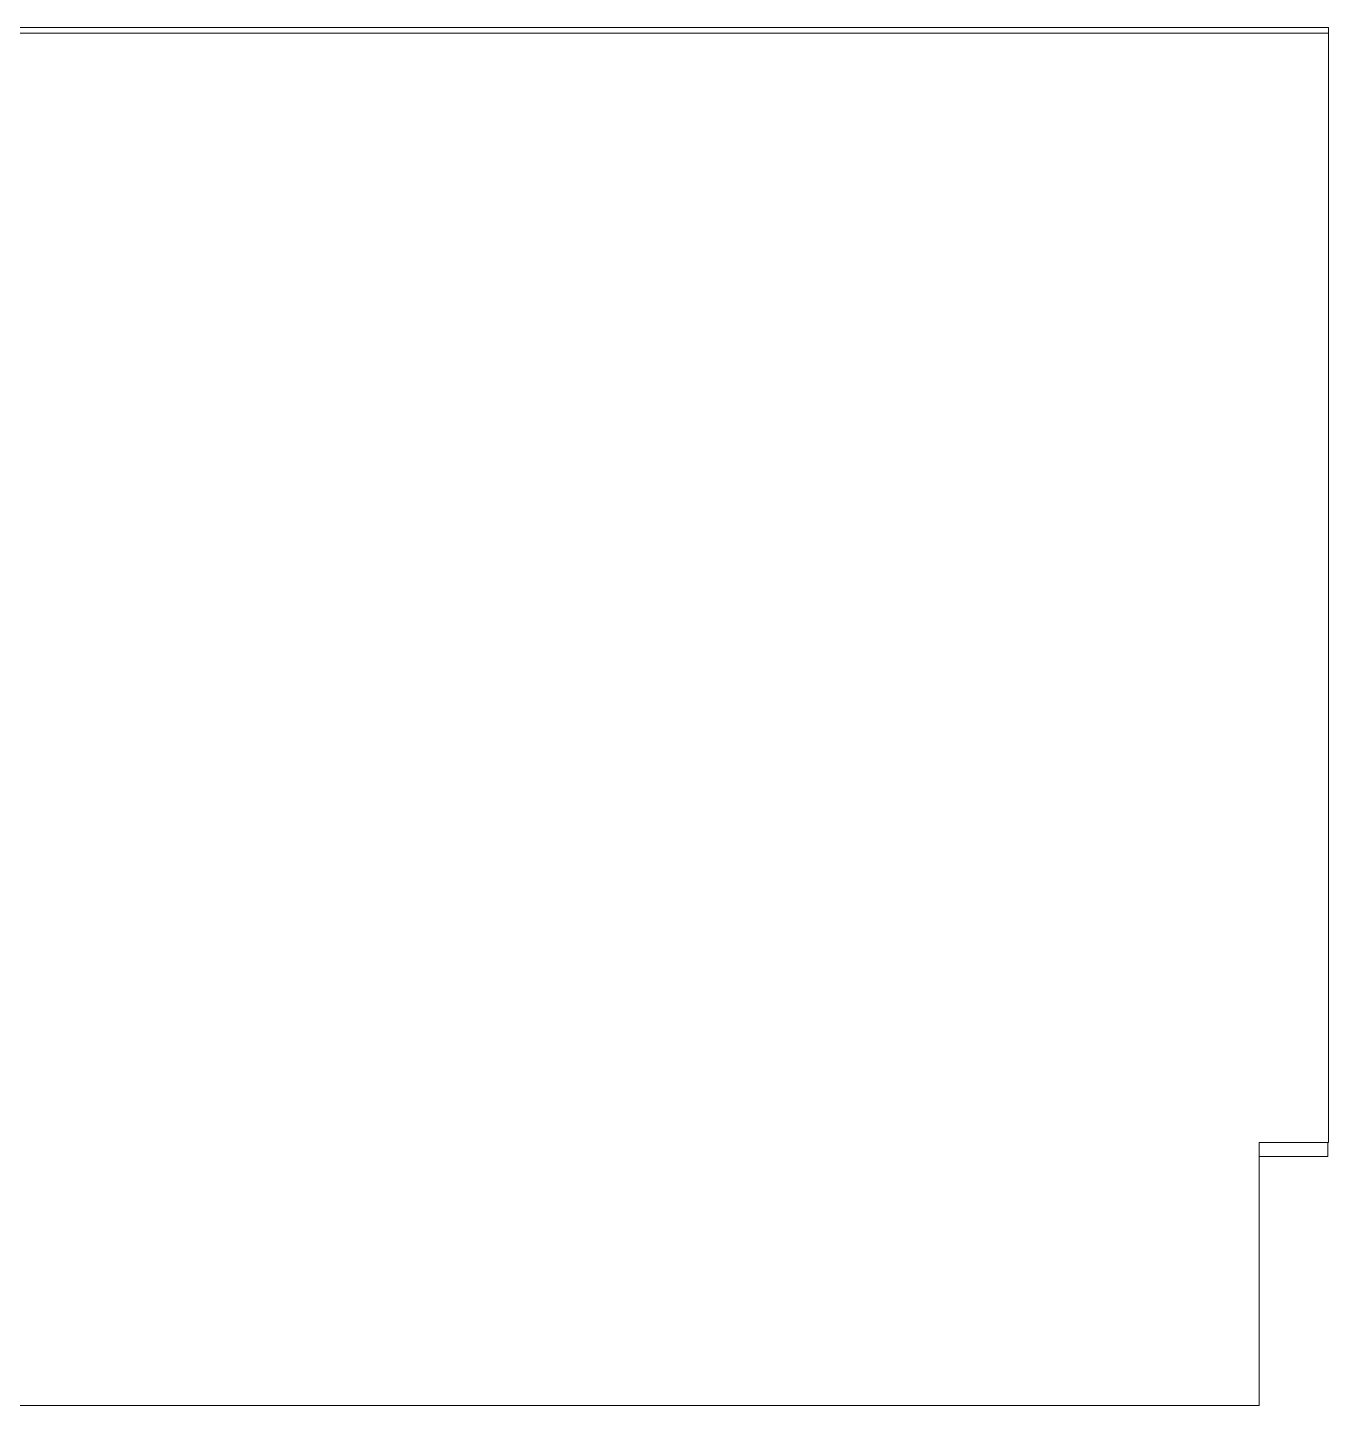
# Model space of a CAD drawing. Header units: millimetres. Extents: x -20192 to 462224, y -45352 to 20466.
# Drawn here: x 45370 to 50072, y 1230 to 6210 of the extents above; entities that cross this region are included whole.
import ezdxf

# ---------------------------------------------------------------- set-up
doc = ezdxf.new("R2010")
doc.units = ezdxf.units.MM
for name, color, linetype, lineweight in [('A-FLOR', 192, 'Continuous', 9), ('A-ROOF', 132, 'Continuous', 9), ('A-WALL', 113, 'Continuous', 9)]:
    doc.layers.add(name, color=color, linetype=linetype, lineweight=lineweight)

msp = doc.modelspace()

# ---------------------------------------------------------------- linework, layer by layer
at = {"layer": 'A-FLOR'}
for p, q in [((50070, 2180), (50070, 2130)), ((50070, 2130), (49821.6, 2130))]:
    msp.add_line(p, q, dxfattribs=at)
at = {"layer": 'A-ROOF', "color": 41}
for p, q in [((43005.7, 6210), (50071.7, 6210)), ((50071.7, 6190), (43005.7, 6190)), ((50071.7, 6190), (50071.7, 6210))]:
    msp.add_line(p, q, dxfattribs=at)
at = {"layer": 'A-WALL'}
for p, q in [((50071.7, 6190), (50071.7, 2180)), ((50071.7, 2180), (49821.6, 2180)), ((49821.6, 1230), (49821.6, 2180)), ((43628.7, 1230), (49821.6, 1230))]:
    msp.add_line(p, q, dxfattribs=at)

doc.saveas('drawing.dxf')
